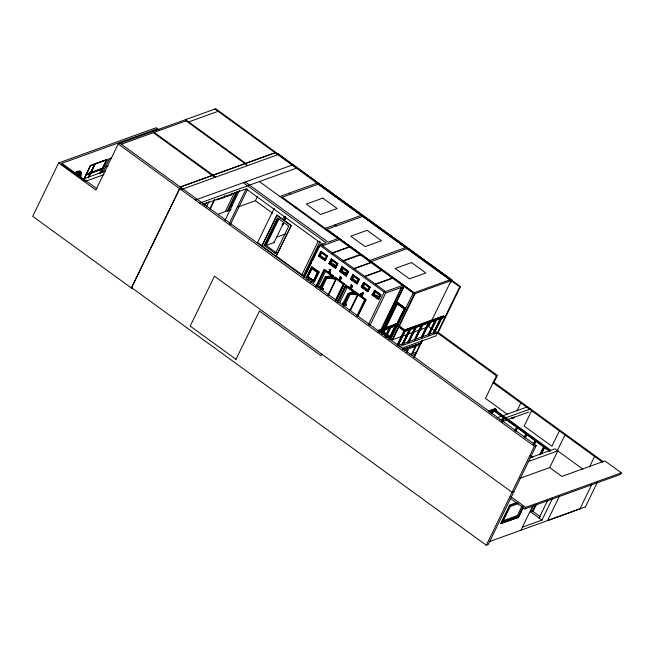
<?xml version="1.0" encoding="UTF-8"?>
<svg xmlns="http://www.w3.org/2000/svg" width="654" height="654" viewBox="0 0 654 654"><rect width="100%" height="100%" fill="white"/><g stroke="black" fill="none" stroke-linecap="round" stroke-linejoin="round"><path stroke-width="0.98" d="M306.791 279.748L307.364 279.233L308.296 279.618L307.723 280.133M282.757 224.387L282.79 223.447L282.176 224.641M391.615 335.036L392.482 333.221M395.964 325.978L404.425 308.688L396.864 303.203L384.315 328.7M76.109 174.454L77.376 171.838M159.404 130.081L156.167 127.734L58.615 162.952L32.7 216.335L131.47 288.054L132.427 287.711M74.793 173.768L76.894 171.977L79.502 171.732L80.344 173.964L80.009 175.852L78.782 176.294L80.254 173.261M76.624 172.149L76.06 173.302L79.698 171.969L77.826 175.82M78.382 171.528L76.845 174.7L80.279 173.457M77.27 174.544L78.701 171.585M77.442 175.967L79.502 171.732L74.981 173.375M80.164 172.558L78.758 175.46L80.172 174.912L79.657 175.983M84.145 178.485L90.456 165.478L94.953 164.007L90.718 172.721L86.361 174.299L90.579 172.615L94.805 163.909M84.292 178.591L86.05 174.97L90.383 173.4L85.903 174.863M86.361 174.299L90.595 165.585L107.444 159.543L95.32 163.606L89.026 176.564M84.538 178.501L90.546 165.331M88.045 177.823L90.244 173.294M88.184 177.929L90.383 173.4M89.058 176.858L90.824 173.236L101.942 168.904L99.743 173.441M91.168 172.542L102.555 168.43L106.618 159.658L102.408 168.331L91.02 172.443L95.231 163.77L105.67 160.001M100.029 173.645L102.228 169.116M100.422 173.196L107.158 159.331M100.708 173.4L107.444 159.543M102.776 172.46L109.398 158.832L111.303 158.145M398.932 346.751L438.123 332.592L460.465 286.583L215.746 108.76L118.202 143.978L95.852 189.995L58.615 162.952M155.881 130.857L156.764 129.042L61.877 163.304L96.89 188.728M179.621 188.581L131.495 287.588L486.298 545.24L488.211 544.553L536.28 445.57L120.058 143.308M131.47 288.054L179.727 188.663L180.618 188.221M204.555 204.939L205.43 203.141M204.841 205.152L205.716 203.345M204.865 205.879L206.639 202.225M206.353 207.04L209.01 201.555M210.081 208.512L214.52 199.372M210.13 209.19L214.512 200.173M224.878 195.677L224.028 197.426L217.332 199.535M216.417 199.862L231.361 194.786L232.211 193.028M225.278 211.594L234.484 192.652M236.552 191.9L227.355 210.85L230.421 210.204M227.78 211.16L237.427 191.311M237.917 191.091L228.614 210.253L231.23 209.305M224.951 220.48L239.593 190.33M229.252 223.603L246.117 188.883L322.994 244.71M230.322 224.731L247.621 189.088M237.982 207.007L255.412 200.721L257.602 196.208M274.247 208.217L257.602 242.503L262.091 245.765L276.985 215.084L291.292 225.475L276.102 256.262L261.796 245.871L276.985 215.084M264.061 245.356L277.402 217.872L288.733 226.096L275.391 253.58L264.061 245.356L265.369 244.882L278.277 218.297L278.996 218.82L266.088 245.397L265.369 244.882L276.699 253.106M283.534 217.7L284.931 218.461L283.534 217.7L285.095 216.678M283.771 217.61L283.754 217.234M285.757 218.583L285.209 218.444L285.757 218.583L284.49 219.924L284.703 218.542M285.724 216.826L283.983 217.545L284.874 218.191L285.496 216.907M284.155 219.679L284.931 218.461M284.49 219.924L285.275 218.706M285.038 218.796L285.528 218.665M266.088 245.397L273.985 242.659L283.779 222.491M276.102 256.262L291.292 225.475M235.98 359.357L259.474 311.026L321.008 355.711L321.776 354.125M301.96 274.721L318.171 241.334M303.382 275.759L320.043 241.465M304.47 275.514L305.443 275.162L304.478 275.489L318.629 246.345M303.881 277.664L319.659 245.185L326.142 242.847L243.304 182.695M305.091 275.865L311.631 262.401M312.538 260.603L319.593 246.01M306.603 276.985L311.443 267.012L312.032 266.807L319.185 271.999L314.345 281.972L313.757 282.185L306.603 276.985L307.192 276.773L308.778 277.925M308.075 274.958L311.59 267.707M307.838 276.707L312.13 268.369L317.656 272.383L313.667 280.615L307.838 276.707L312.13 268.369M318.539 256.033L320.967 251.365L327.409 256.041L325.177 260.644L318.539 256.033L320.967 251.365M319.463 255.828L321.065 252.518L326.297 256.319L324.686 259.622L319.463 255.828L320.386 255.485L321.596 253.008M310.258 282.144L310.969 281.563L311.369 282.144L310.854 282.332M313.372 280.721L317.656 272.383M313.757 282.185L318.604 272.211L319.185 271.999M324.981 260.709L327.409 256.041M315.964 286.346L324.18 269.423L333.712 276.135L332.845 277.917M316.152 286.28L323.943 270.249M316.642 286.893L324.515 270.691L332.453 276.454L331.562 278.277M328.978 263.619L331.406 258.943L337.832 263.603L335.592 268.205L328.978 263.619L331.406 258.943M317.819 287.212L325.692 271.009M329.968 263.39L331.529 260.178L336.647 263.897L335.085 267.11L329.968 263.39L331.676 262.777M332.747 259.736L331.186 262.949L335.576 266.137M320.108 286.836L319.626 287.376L320.198 286.918L319.741 286.885M320.697 286.591L319.781 287.286L325.275 276.691L331.905 275.882L332.436 276.478M329.297 269.906L330.769 269.726L329.199 272.358L330.008 272.571L329.518 272.98L328.251 272.064L329.207 271.99L330.115 270.127L329.42 269.652L330.115 270.127M320.141 289.076L325.888 277.239L332.633 276.413M328.741 271.647L328.251 272.064M329.649 269.783L330.491 269.53M329.771 270.249L329.207 271.99M320.648 289.395L326.387 277.574L335.469 278.465L335.894 279.013L327.94 295.379M321.842 288.97L321.596 288.496L323.493 288.725L323.19 289.346L321.743 288.994L322.038 288.381L323.493 288.725M329.542 272.236L330.769 269.726M321.065 289.935L326.804 278.113L326.387 277.574M329.518 272.98L330.008 272.571M321.915 289.215L322.038 288.381M323.19 289.346L323.321 288.512M335.396 268.279L337.832 263.603M332.649 277.991L333.712 276.135M334.08 279.029L335.142 277.182L344.388 283.885L336.164 300.807M334.276 278.956L335.142 277.182M339.663 271.369L342.091 266.701L348.566 271.402L346.326 276.004L339.663 271.369L342.091 266.701M328.594 295.036L336.458 278.833M340.824 271.108L342.263 268.14L347.209 271.737L345.77 274.705L340.824 271.108L341.944 270.707L343.023 268.475M338.731 279.283L338.543 279.683L339.581 279.054M339.23 279.184L340.709 278.432L339.72 277.402L340.268 276.871C342.459 277.182 341.347 279.814 339.516 279.503M339.72 277.402L340.268 276.871M340.677 280.411L340.17 280.868L340.677 280.411L339.025 279.593C340.889 280.01 342.197 277.361 339.916 277.002M346.13 276.07L348.566 271.402M335.249 300.399L343.121 284.204L335.469 278.465M335.976 300.881L344.388 283.885M337.407 302.034L345.623 285.111L355.236 291.774L353.945 294.447M337.701 301.927L345.917 285.005M338.175 302.606L345.999 286.509L353.765 292.15L352.874 293.973M350.528 279.258L352.956 274.59L359.357 279.242L357.125 283.844L350.528 279.258L352.956 274.59M339.679 302.802L347.495 286.705M351.615 279.013L353.103 275.947L358.073 279.56L356.585 282.626L351.615 279.013L352.735 278.604L354.223 275.538M352.261 286.722L351.795 286.73L351.885 287.997A1.087 0.907 70.1 0 1 351.451 288.291L349.743 287.49L350.225 286.983L351.288 287.866M351.795 286.485C349.735 283.019 354.721 287.458 351.043 286.305L351.19 287.866M349.743 287.49L350.225 286.983M350.879 285.34L351.37 284.833M342.541 303.816L343.276 303.53M342.639 303.889L342.99 303.121L343.865 303.121L342.99 303.121M342.835 303.709L343.039 303.293M351.901 286.444L350.896 286.615M353.168 293.867L354.035 292.085L353.323 291.561L348.075 293.458L342.696 303.734M351.157 288.398A1.087 0.907 70.1 0 0 351.59 288.103L351.811 286.697M343.146 305.59L348.786 293.981L354.035 292.085M343.677 306.154L349.776 293.597L357.01 294.243L357.444 294.791L349.604 310.928M345.361 304.748L344.969 304.216M344.225 306.473L350.209 294.145L349.776 293.597M345.369 304.968L345.41 304.028L346.636 304.445L346.342 305.058L345.108 304.641M346.342 305.058L346.375 304.118M356.929 283.91L359.357 279.242M353.651 294.553L355.236 291.774M355.621 294.668L356.683 292.82L365.954 299.548L357.738 316.471M355.817 294.602L356.683 292.82M361.302 287.09L363.738 282.414L370.148 287.073L367.916 291.676L361.302 287.09L363.738 282.414M350.413 310.609L358.245 294.48M362.332 286.853L363.861 283.705L368.921 287.376L367.393 290.523L362.332 286.853L363.461 286.452L364.605 284.089M360.656 293.981L362.054 294.741L360.656 293.981L360.877 293.515L363.117 292.6L362.569 294.635M360.885 293.891L360.877 293.515M362.88 294.864L361.613 296.205L361.826 294.823M361.989 294.472C363.33 291.022 362.561 296.009 361.106 293.826L362.847 293.106M361.27 295.951L362.054 294.741M361.613 296.205L362.398 294.987M362.332 294.717L363.444 292.837M362.161 295.077L362.651 294.946M367.72 291.749L370.148 287.073M356.773 316.013L364.605 299.884L357.01 294.243M357.542 316.544L365.954 299.548M372.101 294.823L374.44 290.188L380.841 294.84L378.609 299.442L372.101 294.823L378.609 299.442M373.213 294.578L374.685 291.529L379.639 295.126L378.159 298.167L373.213 294.578L374.235 294.202L375.715 291.161M378.511 299.475L380.841 294.84M368.488 324.498L384.258 292.019L402.439 285.455M369.878 325.594L385.656 293.115L404.891 286.166M380.881 329.804L401.474 287.4M379.573 332.772L380.939 330.793M380.064 332.6L402.022 287.204M381.38 332.6L396.299 301.878L405.733 308.377L390.487 339.213L381.38 332.6L382.451 330.728M383.326 328.921L403.919 286.517L259.376 181.567M383.465 328.872L404.058 286.468L414.309 293.916L451.105 280.631L428.754 326.64L496.443 375.797L497.416 375.445L437.984 332.281M383.432 330.515L382.745 332.265M381.732 334.194L383.923 329.681M384.511 328.635L396.864 303.203L404.229 308.762M382.655 333.115L383.53 331.308M382.443 334.709L397.934 302.81M382.933 334.537L385.566 329.126M385.01 336.728L389.392 327.703M385.934 335.649L389.441 328.431M385.729 337.251L390.544 327.327M386.212 337.072L391.035 327.147M395.318 324.106L395.384 324.572L396.226 323.779L404.663 329.91L444.009 315.702M388.68 339.124L395.245 325.594M377.562 330.752L396.226 323.779M389.163 338.952L395.302 326.321M390.111 337.824L383.326 332.878L390.111 337.824L393.643 330.556M395.85 326.019L404.401 308.623M389.392 339.647L396.398 325.21M396.488 325.038L404.425 308.688L396.667 303.268L404.736 309.154M389.882 339.467L396.888 325.03M390.487 339.213L413.164 293.082L450.737 279.511M414.309 293.916L391.967 339.925L390.814 339.099M392.801 339.622L415.143 293.613L282.25 197.214M444.295 317.247L404.499 331.619L403.207 330.687L403.763 330.237L396.815 325.193L378.037 331.97M403.763 330.237L403.207 330.687M397.035 345.132L404.041 330.695L404.761 331.218L397.746 345.655M397.518 344.96L401.899 335.935M398.237 345.476L405.243 331.038M409.2 329.575L402.194 344.012L402.905 344.535L410.843 329.019L409.641 328.676M407.933 333.009L402.676 343.841L403.395 344.356M402.905 344.535L410.352 329.199M414.922 327.515L407.916 341.944L408.627 342.467L416.565 326.951M408.84 340.873L414.971 328.234M408.627 342.467L416.075 327.131M406.42 351.868L407.761 349.113L404.499 350.299M406.886 352.457L408.668 348.786L415.364 346.375L411.799 353.7L409.886 354.394M421.781 324.294L414.334 339.63L415.045 340.154L422.983 324.637M416.573 335.845L421.389 325.921M415.045 340.154L422.492 324.809M428.296 322.684L421.29 337.121L422.002 337.636L429.94 322.12M426.155 327.916L421.781 336.941L422.492 337.464M422.002 337.636L429.449 322.299M413.9 357.264L419.999 344.699L416.181 346.072L412.625 353.405L416.434 352.032M422.247 340.055L420.457 344.527M414.244 357.321L422.533 340.268M450.565 283.051L452.274 280.206L277.378 153.404L452.077 280.272M435.106 320.223L428.092 334.66L428.811 335.183L436.749 319.667M429.024 333.581L433.406 324.556M434.281 322.757L435.155 320.951M428.811 335.183L436.259 319.839L435.539 319.324L436.03 319.144M440.314 318.343L433.3 332.78L434.019 333.303L441.949 317.787L440.951 317.059L405.464 329.869M434.223 331.701L438.605 322.684M434.019 333.303L441.752 318.171M437.346 332.878L435.85 335.943L402.243 348.083M437.346 332.878L459.688 286.861L460.465 286.583M496.443 375.797L485.472 398.392L507.512 414.407M602.457 462.19L493.067 382.753L494.04 382.394L497.416 375.445M491.023 413.303L492.331 410.598M491.734 413.818L493.492 410.213M492.225 413.647L493.974 410.033M490.198 412.159L494.113 410.369L550.333 451.195M494.808 409.102L495.029 408.636L496.321 409.576L496.092 410.033M501.659 421.021L503.408 417.416L504.61 417.759M502.141 420.849L503.457 418.143M502.37 421.544L504.128 417.939M502.419 422.271L504.177 418.658M514.077 416.819L513.226 418.552L511.6 417.366M517.028 410.728L520.829 402.913M514.837 430.594L517.077 426.809L515.327 430.422M515.548 431.117L517.796 427.332M516.039 430.937L517.355 428.231M531.62 410.753L524.173 426.089L551.935 446.249L559.383 430.912M524.156 437.363L525.906 433.757L526.625 434.272L524.876 437.886M525.08 436.283L525.963 434.485M525.358 437.706L526.674 435M533.223 443.943L535.462 440.158L533.713 443.772M533.934 444.467L536.182 440.682L534.424 444.287M486.298 545.24L534.367 446.257L536.28 445.57M523.707 506.932L518.597 517.445L500.727 523.592L509.662 505.182L516.145 502.844M501.013 523.797L509.948 505.387L517.355 502.713M539.697 454.751L543.638 446.633M540.179 454.571L543.253 448.26M540.85 454.366L544.839 446.976L541.774 453.287M502.615 520.895L517.371 515.565L522.211 505.599M518.475 503.547L510.177 506.548L502.697 521.949L518.377 516.292L522.775 507.226M500.727 523.592L518.311 517.24L521.295 511.101M510.57 498.528L524.884 508.926L525.628 507.39L621.3 472.842L604.868 460.906L561.884 476.431L549.703 467.577L520.004 478.303M564.966 434.959L557.371 450.606L582.878 469.131M549.703 467.577L557.821 450.859L554.96 448.783L530.051 457.775M520.919 530.214L532.528 506.302M552.507 498.34L541.945 520.094L530.5 511.78L533.517 505.55M535.479 504.847L532.315 511.354L533.288 511.003L536.885 503.605M539.084 518.009L547.717 500.228M559.489 496.059L547.578 520.584L579.779 508.828M589.524 466.899L594.584 456.476M579.934 508.902L591.845 484.377M585.395 506.932L597.372 482.26M621.3 472.842L620.556 474.379L524.884 508.926M282.806 224.461L283.19 224.183L282.176 224.796L283.133 223.693L282.839 224.494L282.773 223.987M352.171 286.722L352.326 285.831L351.075 284.94M121.317 144.223L186.791 120.581M188.654 121.93L218.027 111.327M108.793 158.881L111.646 157.851M77.147 174.07L80.221 172.967M105.245 166.974L108.033 165.969M83.401 178.934L105.449 170.972M85.363 181.338L61.018 163.614M86.263 181.011L103.97 174.618M180.185 186.979L275.032 152.725M180.332 187.077L275.22 152.815M179.564 188.605L181.477 187.911M276.364 153.649L277.165 153.363M276.438 153.747L277.182 153.477M180.995 189.644L277.754 154.704M195.301 200.034L292.093 165.078M199.593 203.149L296.393 168.201M202.895 204.489L246.117 188.883M224.657 196.887L231.361 194.786M229.775 206.566L232.538 205.569M218.444 214.071L229.113 210.212M279.945 196.486L316.953 183.128M281.375 197.524L318.302 184.191M295.158 207.539L296.041 207.22M295.682 207.923L296.564 207.604M296.589 208.577L297.472 208.258M333.565 195.227L334.308 194.966M283.983 217.545L284.874 218.191M350.732 207.702L351.476 207.432M276.348 237.288L285.692 233.919M324.302 228.704L361.229 215.37M325.733 229.742L362.659 216.409M274.778 252.845L276.667 252.166M337.914 238.596L328.095 242.135L245.258 181.984M322.504 245.716L339.344 239.634M332.42 252.869L349.22 246.803M332.706 253.073L349.506 247.008M331.823 254.022L333.238 253.507M324.686 259.622L325.618 259.286L320.386 255.485M343.146 260.652L359.937 254.586M343.62 261.003L360.419 254.937M368.66 260.913L405.586 247.588M370.099 261.96L407.017 248.626L459.688 286.861M354.002 268.541L370.802 262.475M354.255 268.72L371.047 262.655M409.731 250.498L410.434 250.245M339.737 277.419L340.84 277.509M364.719 276.323L381.519 270.257M365.014 276.536L381.813 270.47M375.429 284.106L392.228 278.04M375.715 284.31L392.514 278.244M361.106 293.826L362.226 294.39M374.44 290.188L380.742 294.872M378.355 330.72L394.436 324.907M379.737 330.45L380.227 330.27M395.686 324.686L396.177 324.515M379.77 331.603L396.667 325.496L404.646 331.316M441.679 316.798L443.126 316.274M403.493 330.891L404.041 330.695M415.364 326.608L415.854 326.436M416.696 326.125L419.239 325.21M422.271 324.114L428.738 321.776M441.237 317.264L440.461 317.239M404.213 331.414L445.292 316.634M425.918 327.67L391.828 339.974L386.882 336.393M398.981 345.173L408.398 341.772L409.118 342.287M409.249 341.462L414.824 339.451M415.748 339.124L428.583 334.488L429.302 335.003M429.531 334.145L433.79 332.608L434.501 333.123M434.493 332.346L435.916 331.84M402.349 349.506L421.201 343.007L402.635 349.71M411.709 355.286L415.527 353.912M488.464 411.014L495.029 408.636M492.773 409.69L493.394 409.608L492.903 409.788M489.159 411.137L491.963 410.123M489.494 412.036L494.113 410.369M496.321 409.576L495.241 409.96L550.635 450.189M496.999 417.857L527.549 406.829M499.86 419.933L530.41 408.905M502.174 421.634L528.923 411.971M528.121 461.585L557.821 450.859M513.93 491.579L512.017 492.274L214.455 276.184L190.183 326.101L236.02 359.34M530.5 511.78L533.427 510.717M522.407 527.149L541.945 520.094M489.699 541.487L585.485 506.899M318.171 247.302L319.16 246.959M339.704 279.062L340.93 278.506L341.004 277.664M77.752 171.086L77.221 171.25A12.303 4.276 -54 0 0 75.978 171.953M320.942 286.812L320.084 286.673M320.395 287.212L319.626 287.376M351.198 285.25L352.277 285.986L351.165 286.387M350.209 294.145L357.444 294.791M345.664 304.355L346.636 304.445M344.797 304.568L346.08 304.731M326.804 278.113L335.894 279.013M321.384 288.929L323.027 289.125M351.263 288.308L350.037 287.384M407.017 248.626L316.871 183.153M369.314 260.333L326.673 229.407M369.641 260.562L371.08 261.6M214.945 109.046L449.993 279.781M334.954 224.862L336.385 225.9M288.855 193.273L290.286 194.312M185.532 119.666L245.806 163.435M186.03 120.851L247.621 165.585M326.755 229.374L414.039 292.763M321.073 244.67L385.607 291.537M319.659 245.185L385.656 293.115M396.488 301.813L405.603 308.426M396.299 301.878L405.406 308.492M276.691 215.191L290.997 225.581M255.412 200.721L272.71 213.286M320.779 251.43L327.213 256.106M331.218 259.017L337.636 263.676M341.895 266.775L348.369 271.467M352.759 274.655L359.16 279.307M363.542 282.487L369.951 287.147M152.905 131.446L215.755 177.087M153.314 132.672L214.904 177.398M345.001 272.293L346.653 273.486M376.475 295.191L378.952 296.99M333.139 263.84L336.066 265.965M341.944 270.707L346.072 273.699M352.735 278.604L357.713 282.217M363.461 286.452L368.521 290.123M374.235 294.202L379.189 297.799M494.04 382.394L603.397 461.814M318.735 255.967L325.177 260.644M329.175 263.546L335.592 268.205M339.859 271.304L346.326 276.004M350.716 279.193L357.125 283.844M361.498 287.016L367.916 291.676M349.939 287.09L350.994 287.973L351.55 286.804M328.39 271.778L329.869 272.857M338.895 279.552L340.521 280.738M324.18 269.423L333.515 276.209M334.946 277.247L344.192 283.959M356.487 292.886L365.758 299.622M345.623 285.111L354.95 291.88M396.071 324.082L404.515 330.213M348.075 293.458L348.786 293.981M311.443 267.012L318.604 272.211M311.835 268.475L317.37 272.489M500.809 414.628L503.286 416.426M510.725 421.83L515.687 425.435M520.649 429.032L524.786 432.032M530.574 436.243L534.702 439.243M541.316 444.041L543.801 445.848M516.586 426.988L517.306 427.503M534.972 440.338L535.691 440.853M493.893 410.826L549.286 451.056M308.132 276.601L313.667 280.615M383.824 331.88L389.874 336.27M383.506 332.812L390.307 337.758M387.021 336.344L388.541 337.439M276.397 256.155L305.017 276.936M381.576 332.534L385.369 335.289M118.202 143.978L534.367 446.257M530.394 455.634L532.871 457.432M102.891 168.912L86.279 174.904M532.454 511.068L540.261 516.742M510.905 496.697L525.628 507.39M517.371 515.565L518.377 516.292M273.274 242.135L273.985 242.659M325.275 276.691L325.888 277.239M80.483 177.332A12.303 4.276 -54 0 0 79.257 171.078L77.646 171.561A12.303 4.276 -54 0 0 75.75 172.713M80.033 170.98A12.303 4.276 -54 0 1 80.05 177.021M322.839 198.113L306.334 204.073L320.64 214.463L337.153 208.503L322.839 198.113M367.107 230.29L350.765 236.192L365.112 246.607L381.454 240.705L367.107 230.29M411.538 262.548L395.139 268.475L409.453 278.866L425.844 272.939L411.538 262.548"/></g></svg>
